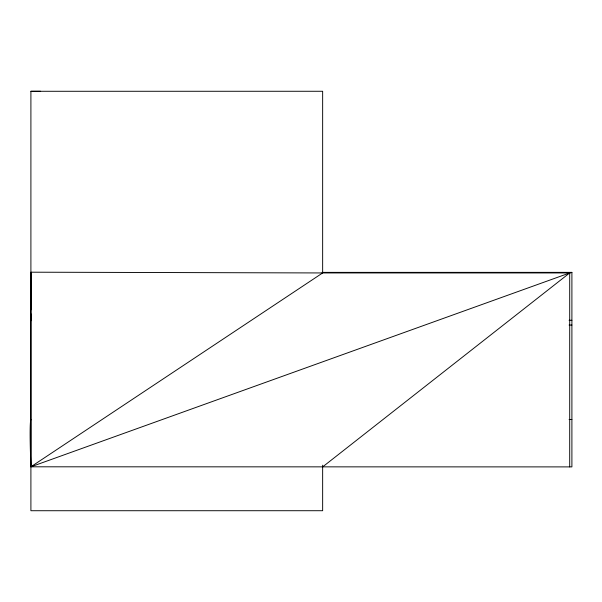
<?xml version="1.0" encoding="UTF-8"?>
<svg xmlns="http://www.w3.org/2000/svg" width="602" height="602" viewBox="0 0 602 602"><rect width="100%" height="100%" fill="white"/><g stroke="black" fill="none" stroke-linecap="round" stroke-linejoin="round"><path stroke-width="0.9" d="M30.89 309.917L30.905 272.382M30.905 320.144L30.905 320.685L30.89 313.792M322.649 466.896L569.703 272.947L569.703 466.896M30.905 466.806L322.649 272.947L569.703 272.947L30.905 466.806L571.9 466.896L571.9 272.36L322.07 272.375M569.244 273.308L571.9 272.36M322.649 465.173L322.649 510.714L30.905 510.729L30.905 91.286L40.65 91.271M30.905 91.286L322.649 91.271L322.649 272.947L30.905 272.194L30.905 465.444A56.949 2.596 87.1 0 1 30.905 419.383M569.078 320.264L571.9 320.264M569.078 325.057L571.9 325.057M569.078 419.496L571.9 419.496M30.905 320.317L30.905 320.753"/></g></svg>
